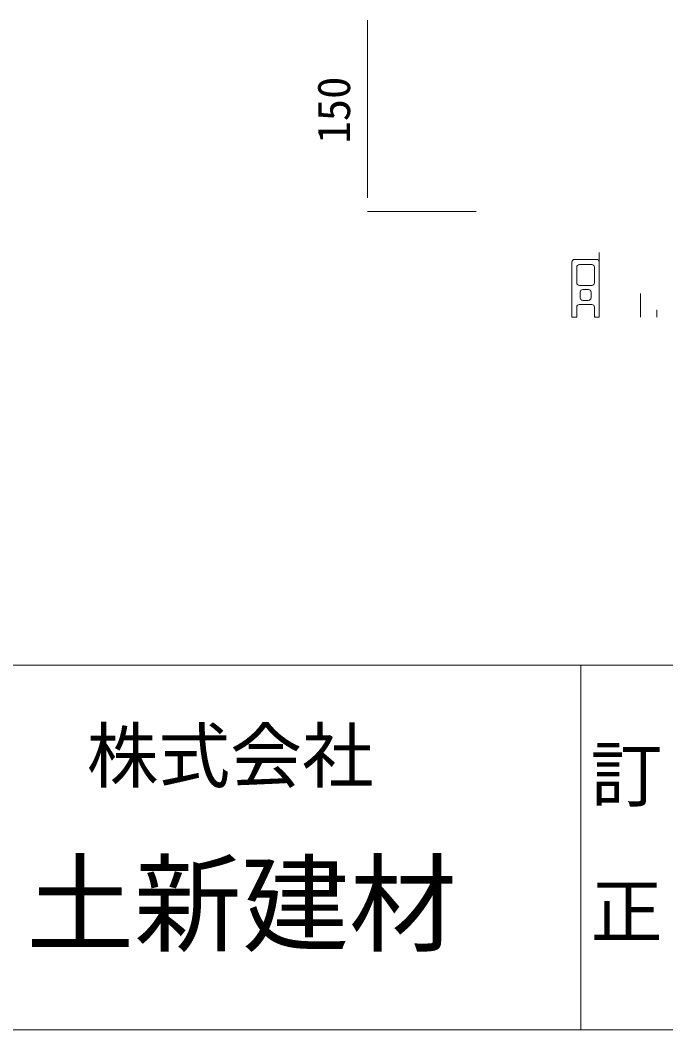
# Model space of a CAD drawing. Units: millimetres on the paper. Extents: x -401 to 401, y -279 to 279.
# Drawn here: x -360.5 to -313.2, y -278.7 to -204.8 of the extents above; entities that cross this region are included whole.
import ezdxf
from ezdxf.enums import TextEntityAlignment as Align

# ---------------------------------------------------------------- set-up
doc = ezdxf.new("R2010")
doc.units = ezdxf.units.MM
for name, color, linetype, lineweight in [('0-2_0-A12-寸法_目地', 5, 'Continuous', 9), ('0-5_A-E02-仕上中線', 6, 'Continuous', 9), ('0-6_A-E01-仕上太線', 4, 'Continuous', 9), ('0-9_A-C05-見え掛り_細線', 1, 'Continuous', 9), ('0-F_0-A01-枠A', 4, 'Continuous', 9)]:
    doc.layers.add(name, color=color, linetype=linetype, lineweight=lineweight)
doc.layers.add('0-E_0-A02-枠B', color=5, linetype='Continuous')
doc.styles.add('ＭＳ ゴシック', font='')
doc.styles.get('ＭＳ ゴシック').set_extended_font_data('MS Gothic')

msp = doc.modelspace()

# ---------------------------------------------------------------- linework, layer by layer
at = {"layer": '0-2_0-A12-寸法_目地'}
for p, q in [((-335.072, -204.809), (-335.072, -217.809)), ((-327.098, -218.809), (-335.072, -218.809))]:
    msp.add_line(p, q, dxfattribs=at)
at = {"layer": '0-5_A-E02-仕上中線'}
for p, q in [((-315.088, -224.809), (-315.088, -226.534)), ((-313.888, -226.009), (-313.888, -226.534))]:
    msp.add_line(p, q, dxfattribs=at)
at = {"layer": '0-6_A-E01-仕上太線'}
for p, q in [((-318.298, -222.309), (-319.898, -222.309)), ((-320.098, -222.509), (-320.098, -226.534)), ((-319.748, -222.884), (-319.748, -224.009)), ((-318.648, -222.684), (-319.548, -222.684)), ((-318.448, -224.009), (-318.448, -222.884)), ((-318.098, -222.509), (-318.098, -226.534)), ((-319.548, -224.209), (-318.648, -224.209)), ((-318.898, -224.509), (-319.298, -224.509)), ((-319.498, -224.709), (-319.498, -225.109)), ((-318.698, -225.109), (-318.698, -224.709)), ((-319.748, -225.809), (-319.748, -226.534)), ((-318.648, -225.609), (-319.548, -225.609)), ((-319.298, -225.309), (-318.898, -225.309)), ((-318.448, -226.534), (-318.448, -225.809)), ((-320.098, -226.534), (-319.748, -226.534)), ((-318.448, -226.534), (-318.098, -226.534))]:
    msp.add_line(p, q, dxfattribs=at)
for centre, start, end in [((-319.898, -222.509), 90, 180), ((-318.298, -222.509), 0, 90), ((-319.548, -222.884), 90, 180), ((-318.648, -222.884), 0, 90), ((-319.548, -224.009), 180, 270), ((-319.298, -224.709), 90, 180), ((-318.898, -224.709), 0, 90), ((-318.648, -224.009), 270, 0), ((-319.298, -225.109), 180, 270), ((-318.898, -225.109), 270, 0), ((-319.548, -225.809), 90, 180), ((-318.648, -225.809), 0, 90)]:
    msp.add_arc(centre, 0.2, start, end, dxfattribs=at)
at = {"layer": '0-9_A-C05-見え掛り_細線'}
msp.add_line((-318.098, -221.809), (-318.098, -226.534), dxfattribs=at)
at = {"layer": '0-F_0-A01-枠A'}
for p, q in [((-400.667, -252), (343.263, -252)), ((-319.459, -252), (-319.459, -278.667)), ((-400.667, -278.667), (345.987, -278.667))]:
    msp.add_line(p, q, dxfattribs=at)

# ---------------------------------------------------------------- texts
at = {"layer": '0-2_0-A12-寸法_目地', "style": 'ＭＳ ゴシック'}
msp.add_text('150', height=2.405, rotation=90, dxfattribs=at).set_placement((-335.61, -213.842), align=Align.BOTTOM_LEFT)
at = {"layer": '0-E_0-A02-枠B', "color": 6, "style": 'ＭＳ ゴシック'}
for s, height, p in [('株式会社', 3.849, (-355.609, -261.697)), ('訂', 3.849, (-318.725, -263.073)), ('土新建材', 5.77, (-360.007, -274.063)), ('正', 3.849, (-318.725, -273.073))]:
    msp.add_text(s, height=height, dxfattribs=at).set_placement(p, align=Align.BOTTOM_LEFT)

doc.saveas('drawing.dxf')
